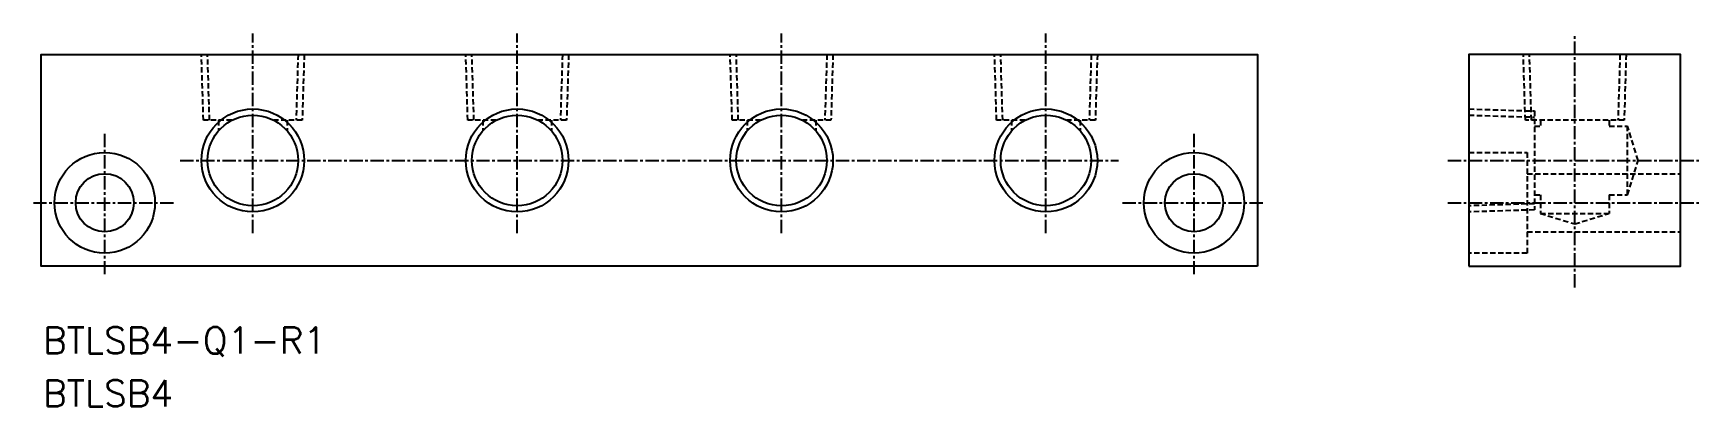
# Model space of a CAD drawing. Extents: x 59 to 216, y 74 to 110.
import ezdxf
from ezdxf.enums import TextEntityAlignment as Align

# ---------------------------------------------------------------- set-up
doc = ezdxf.new("R2010")
doc.units = 0
doc.linetypes.add('CENTER', pattern=[2, 1.25, -0.25, 0.25, -0.25])
doc.linetypes.add('DASHED', pattern=[0.75, 0.5, -0.25])
doc.layers.get('0').update_dxf_attribs({"linetype": 'CONTINUOUS'})
doc.layers.add('CENTER', color=1, linetype='CENTER')
doc.styles.get("Standard").update_dxf_attribs({"font": 'txt.shx', "bigfont": 'extfont.shx'})

msp = doc.modelspace()

# ---------------------------------------------------------------- linework, layer by layer
at = {"color": 3, "linetype": 'DASHED'}
for p, q in [((74.83, 101.3), (74.64, 107.5)), ((75.41, 101.3), (75.22, 107.5)), ((83.78, 107.5), (83.59, 101.3)), ((84.36, 107.5), (84.17, 101.3)), ((99.83, 101.3), (99.64, 107.5)), ((100.41, 101.3), (100.22, 107.5)), ((108.78, 107.5), (108.59, 101.3)), ((109.36, 107.5), (109.17, 101.3)), ((124.83, 101.3), (124.64, 107.5)), ((125.41, 101.3), (125.22, 107.5)), ((133.78, 107.5), (133.59, 101.3)), ((134.36, 107.5), (134.17, 101.3)), ((149.83, 101.3), (149.64, 107.5)), ((150.41, 101.3), (150.22, 107.5)), ((158.78, 107.5), (158.59, 101.3)), ((159.36, 107.5), (159.17, 101.3)), ((199.83, 101.3), (199.64, 107.5)), ((200.41, 101.3), (200.22, 107.5)), ((208.78, 107.5), (208.59, 101.3)), ((209.36, 107.5), (209.17, 101.3)), ((77.52, 101.3), (74.83, 101.3)), ((76.25, 101.3), (76.25, 100.29)), ((84.17, 101.3), (81.48, 101.3)), ((82.75, 101.3), (82.75, 100.29)), ((102.52, 101.3), (99.83, 101.3)), ((101.25, 101.3), (101.25, 100.29)), ((109.17, 101.3), (106.48, 101.3)), ((107.75, 101.3), (107.75, 100.29)), ((127.52, 101.3), (124.83, 101.3)), ((126.25, 101.3), (126.25, 100.29)), ((134.17, 101.3), (131.48, 101.3)), ((132.75, 101.3), (132.75, 100.29)), ((152.52, 101.3), (149.83, 101.3)), ((151.25, 101.3), (151.25, 100.29)), ((159.17, 101.3), (156.48, 101.3)), ((157.75, 101.3), (157.75, 100.29)), ((194.5, 102.36), (200.7, 102.17)), ((194.5, 101.78), (200.7, 101.59)), ((209.17, 101.3), (199.83, 101.3)), ((200.7, 102.17), (200.7, 92.83)), ((201.25, 101.3), (201.25, 100.75)), ((207.75, 101.3), (207.75, 100.75)), ((200.7, 100.75), (201.25, 100.75)), ((207.75, 100.75), (209.5, 100.75)), ((209.5, 94.25), (209.5, 100.75)), ((210.5, 97.5), (209.5, 100.75)), ((194.5, 98.25), (200, 98.25)), ((200, 98.25), (200, 88.75)), ((200, 96.25), (214.5, 96.25)), ((209.5, 94.25), (210.5, 97.5)), ((200.7, 93.41), (194.5, 93.22)), ((200.7, 94.25), (201.25, 94.25)), ((201.25, 94.25), (201.25, 92.5)), ((207.75, 94.25), (209.5, 94.25)), ((207.75, 94.25), (207.75, 92.5)), ((200.7, 92.83), (194.5, 92.64)), ((201.25, 92.5), (204.5, 91.5)), ((201.25, 92.5), (207.75, 92.5)), ((204.5, 91.5), (207.75, 92.5)), ((200, 90.75), (214.5, 90.75)), ((200, 88.75), (194.5, 88.75))]:
    msp.add_line(p, q, dxfattribs=at)
at = {"color": 7, "linetype": 'CONTINUOUS'}
for points in [[(174.5, 87.5), (59.5, 87.5), (59.5, 107.5), (174.5, 107.5)], [(194.5, 87.5), (214.5, 87.5), (214.5, 107.5), (194.5, 107.5)]]:
    msp.add_lwpolyline(points, close=True, dxfattribs=at)
at = {"color": 3, "linetype": 'CONTINUOUS'}
for centre in [(79.5, 97.5), (104.5, 97.5), (129.5, 97.5), (154.5, 97.5)]:
    msp.add_circle(centre, 4.86, dxfattribs=at)
at = {"color": 7, "linetype": 'CONTINUOUS'}
for centre, radius in [((79.5, 97.5), 4.28), ((104.5, 97.5), 4.28), ((129.5, 97.5), 4.28), ((154.5, 97.5), 4.28), ((65.5, 93.5), 4.75), ((168.5, 93.5), 4.75), ((65.5, 93.5), 2.75), ((168.5, 93.5), 2.75)]:
    msp.add_circle(centre, radius, dxfattribs=at)
at = {"layer": 'CENTER', "color": 1, "linetype": 'CENTER'}
for p, q in [((79.5, 90.64), (79.5, 109.5)), ((104.5, 90.64), (104.5, 109.5)), ((129.5, 90.64), (129.5, 109.5)), ((154.5, 90.64), (154.5, 109.5)), ((204.5, 85.5), (204.5, 109.5)), ((65.5, 86.75), (65.5, 100.25)), ((168.5, 86.75), (168.5, 100.25)), ((72.64, 97.5), (161.36, 97.5)), ((192.5, 97.5), (216.5, 97.5)), ((58.75, 93.5), (72.25, 93.5)), ((161.75, 93.5), (175.25, 93.5)), ((192.5, 93.5), (216.5, 93.5))]:
    msp.add_line(p, q, dxfattribs=at)

# ---------------------------------------------------------------- texts
at = {"color": 7, "linetype": 'CONTINUOUS'}
for s, p in [('BTLSB4-Q1-R1', (59.65, 80.5)), ('BTLSB4', (59.65, 75.5))]:
    msp.add_text(s, height=2.5, dxfattribs=at).set_placement(p, align=Align.MIDDLE_LEFT)

doc.saveas('drawing.dxf')
